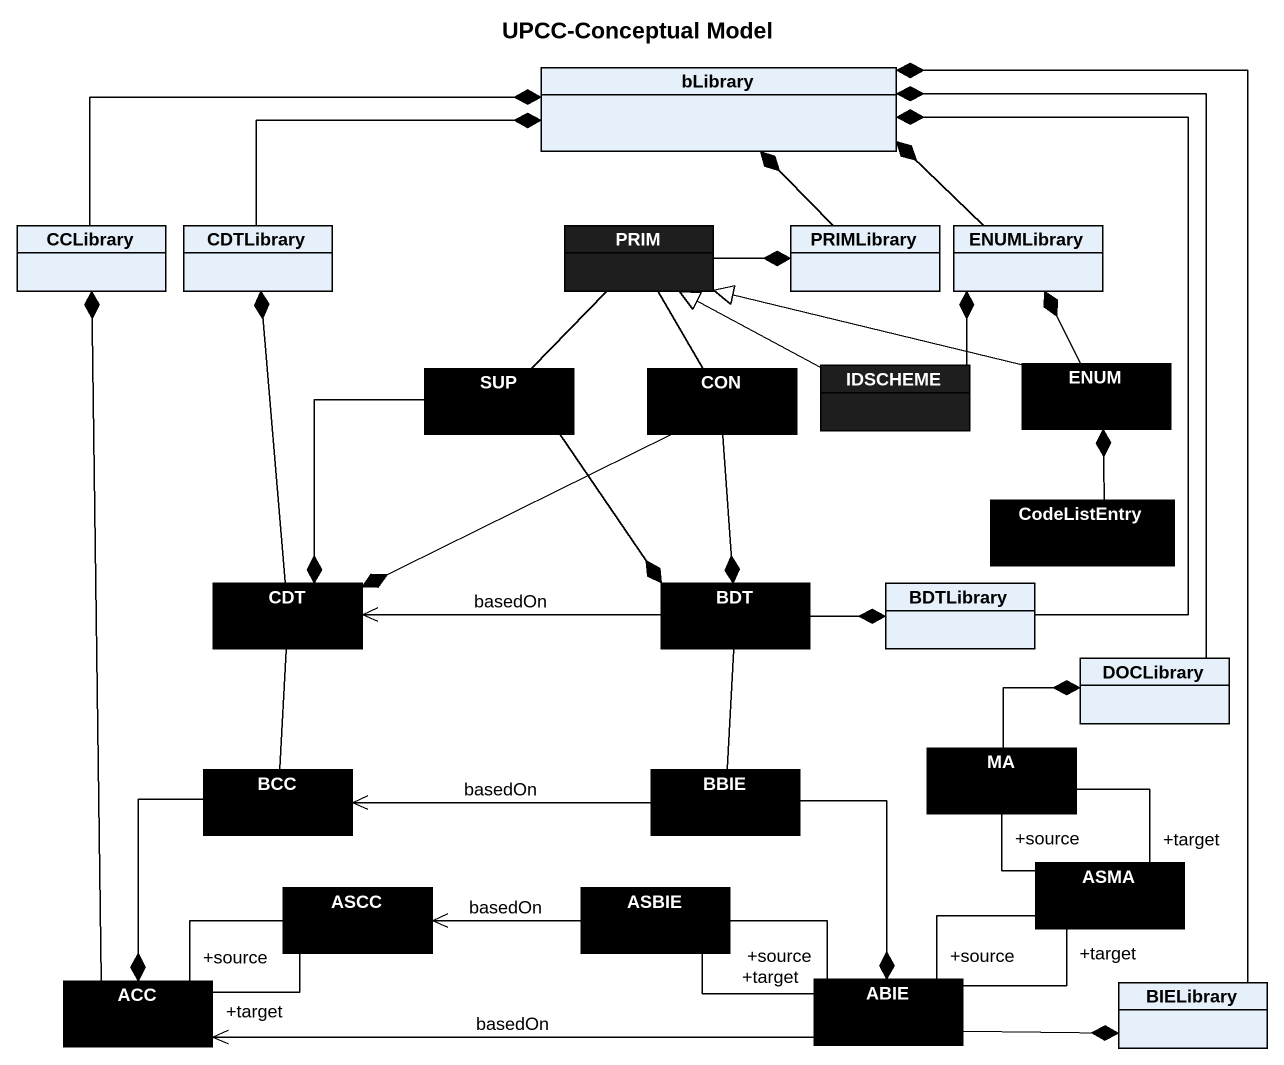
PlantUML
@startuml
title UPCC-Conceptual Model
hide circle
hide empty members
class bLibrary
class CCLibrary
class CDTLibrary
class PRIM #1E1E1E
class PRIMLibrary
class ENUMLibrary
class IDSCHEME #1E1E1E
class "ENUM" as ENUM_ #000001
class SUP #000001
class CON #000001
class CodeListEntry #000001
class CDT #000001
class BDT #000001
class BDTLibrary
class DOCLibrary
class BCC #000001
class BBIE #000001
class MA #000001
class ASCC #000001
class ASBIE #000001
class ASMA #000001
class ACC #000001
class ABIE #000001
class BIELibrary
CCLibrary -right-* bLibrary
CDTLibrary -right-* bLibrary
PRIM -right-* PRIMLibrary
PRIMLibrary -up-* bLibrary
ENUMLibrary -left-* bLibrary
IDSCHEME -left-|> PRIM
IDSCHEME -up-* ENUMLibrary
ENUM_ -left-|> PRIM
ENUM_ -up-* ENUMLibrary
SUP -up- PRIM
SUP --* CDT
SUP --* BDT
CON -up- PRIM
CON -left-* CDT
CON --* BDT
CodeListEntry -up-* ENUM_
CDT -up-* CDTLibrary
BDT -left-> CDT : basedOn
BDT -right-* BDTLibrary
BDTLibrary -up-* bLibrary
DOCLibrary -up-* bLibrary
BCC -up- CDT
BCC --* ACC
BBIE -up- BDT
BBIE -left-> BCC : basedOn
BBIE --* ABIE
MA -right-* DOCLibrary
MA -- "+target" ASMA
ASBIE -left-> ASCC : basedOn
ASMA -up- "+source" MA
ASMA -left- "+source" ABIE
ACC -up-* CCLibrary
ACC "+source" -right- ASCC
ACC "+target" -right- ASCC
ABIE "+source" -left- ASBIE
ABIE "+target" -left- ASBIE
ABIE -right- "+target" ASMA
ABIE -left-> ACC : basedOn
ABIE -right-* BIELibrary
BIELibrary -up-* bLibrary
@enduml
